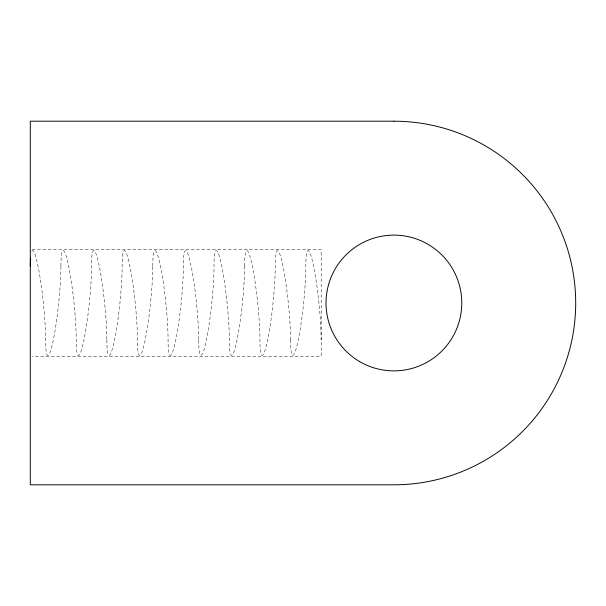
<?xml version="1.0" encoding="UTF-8"?>
<svg xmlns="http://www.w3.org/2000/svg" width="606" height="606" viewBox="0 0 606 606"><rect width="100%" height="100%" fill="white"/><g stroke="black" fill="none" stroke-linecap="round" stroke-linejoin="round"><path stroke-width="0.45" stroke-dasharray="3.03 2.27" d="M32.186 249.672L321.18 249.672L321.18 356.328L32.186 356.328M244.612 266.102A52.737 5.401 -84.1 0 1 236.969 340.178A52.737 5.401 -84.1 0 1 229.326 339.898A52.737 5.401 84.1 0 0 221.66 265.822A52.737 5.401 84.1 0 0 214.016 266.102A52.737 5.401 -84.1 0 1 206.351 340.178A52.737 5.401 -84.1 0 1 198.707 339.898M290.554 339.898A52.737 5.401 -84.1 0 0 298.197 340.178A52.737 5.401 -84.1 0 0 305.841 266.102A52.737 5.401 84.1 0 1 313.507 265.822A52.737 5.401 84.1 0 1 321.15 339.898M290.532 339.898A52.737 5.401 84.1 0 0 282.888 265.822A52.737 5.401 84.1 0 0 275.253 266.102A52.737 5.401 -84.1 0 1 267.587 340.178A52.737 5.401 -84.1 0 1 259.944 339.898A52.737 5.401 84.1 0 0 252.278 265.822A52.737 5.401 84.1 0 0 244.635 266.102M106.861 339.898A52.737 5.401 -84.1 0 0 114.504 340.178A52.737 5.401 -84.1 0 0 122.139 266.102A52.737 5.401 84.1 0 1 129.805 265.822A52.737 5.401 84.1 0 1 137.448 339.898A52.737 5.401 -84.1 0 0 145.114 340.178A52.737 5.401 -84.1 0 0 152.757 266.102M31.777 251.338A52.737 5.401 84.1 0 1 40.314 278.995A52.737 5.401 84.1 0 1 45.602 339.898A52.737 5.401 -84.1 0 0 53.267 340.178A52.737 5.401 -84.1 0 0 60.911 266.102M60.933 266.102A52.737 5.401 84.1 0 1 68.576 265.822A52.737 5.401 84.1 0 1 76.22 339.898A52.737 5.401 -84.1 0 0 83.886 340.178A52.737 5.401 -84.1 0 0 91.529 266.102A52.737 5.401 84.1 0 1 99.195 265.822A52.737 5.401 84.1 0 1 106.83 339.898M152.78 266.102A52.737 5.401 84.1 0 1 160.423 265.822A52.737 5.401 84.1 0 1 168.067 339.898A52.737 5.401 -84.1 0 0 175.732 340.178A52.737 5.401 -84.1 0 0 183.376 266.102A52.737 5.401 84.1 0 1 191.041 265.822A52.737 5.401 84.1 0 1 198.685 339.898"/><path stroke-width="0.91" d="M30.315 266.102A52.737 5.401 84.1 0 1 30.558 258.05M393.9 121.2L30.3 121.2L30.3 484.8L393.9 484.8A181.8 181.8 0 0 0 575.7 303A181.8 181.8 0 0 0 393.9 121.2M359.502 361.509A67.872 67.872 0 0 0 461.772 303.538A67.872 67.872 0 0 0 360.426 243.953A67.872 67.872 0 0 0 359.502 361.509"/></g></svg>
